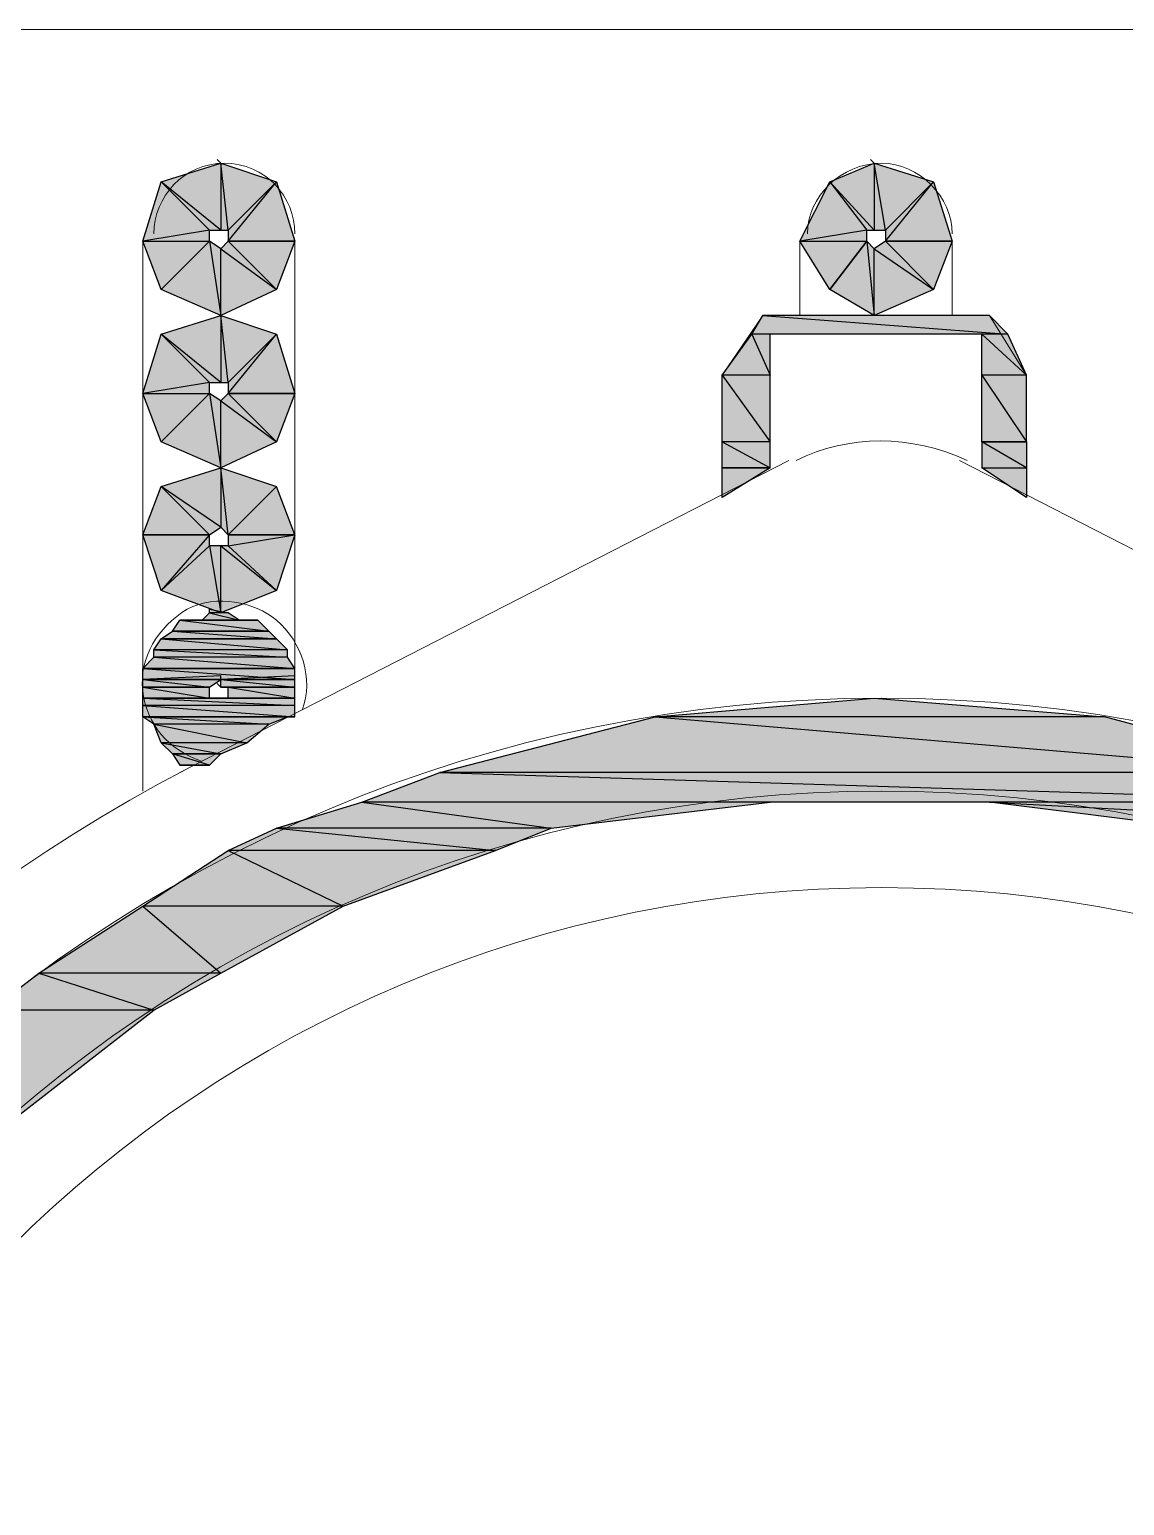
# Model space of a CAD drawing. Header units: millimetres. Extents: x 40 to 176, y -32 to 59.
# Drawn here: x 105.112 to 105.524, y 0.692 to 1.247 of the extents above; entities that cross this region are included whole.
import ezdxf

# ---------------------------------------------------------------- set-up
doc = ezdxf.new("R2010")
doc.units = ezdxf.units.MM
doc.layers.add('15 - Quadro de medição', color=6, linetype='Continuous')

msp = doc.modelspace()

# ---------------------------------------------------------------- hatches: boundary and pattern name
at = {"layer": '15 - Quadro de medição', "true_color": 0x000007}
h = msp.add_hatch(color=7, dxfattribs=at)
h.paths.add_polyline_path([(105.21219, 1.16728), (105.18705, 1.16728), (105.20521, 1.18963)])
h.paths.add_polyline_path([(105.18705, 1.16728), (105.20521, 1.18963), (105.18705, 1.17147)])
h.paths.add_polyline_path([(105.20521, 1.18963), (105.18705, 1.17147), (105.18426, 1.19661)])
h.paths.add_polyline_path([(105.18705, 1.17147), (105.18426, 1.19661), (105.18426, 1.17147)])
h.paths.add_polyline_path([(105.18426, 1.19661), (105.18426, 1.17147), (105.16191, 1.18963)])
h.paths.add_polyline_path([(105.18426, 1.17147), (105.16191, 1.18963), (105.18007, 1.17147)])
h.paths.add_polyline_path([(105.16191, 1.18963), (105.18007, 1.17147), (105.15492, 1.16728)])
h.paths.add_polyline_path([(105.18007, 1.17147), (105.15492, 1.16728), (105.18007, 1.16728)])
h.paths.add_polyline_path([(105.15492, 1.16728), (105.18007, 1.16728), (105.16191, 1.14912)])
h = msp.add_hatch(color=7, dxfattribs=at)
h.paths.add_polyline_path([(105.45942, 1.16728), (105.43428, 1.16728), (105.45243, 1.18963)])
h.paths.add_polyline_path([(105.43428, 1.16728), (105.45243, 1.18963), (105.43428, 1.17147)])
h.paths.add_polyline_path([(105.45243, 1.18963), (105.43428, 1.17147), (105.43009, 1.19661)])
h.paths.add_polyline_path([(105.43428, 1.17147), (105.43009, 1.19661), (105.43009, 1.17147)])
h.paths.add_polyline_path([(105.43009, 1.19661), (105.43009, 1.17147), (105.41332, 1.18963)])
h.paths.add_polyline_path([(105.43009, 1.17147), (105.41332, 1.18963), (105.42729, 1.17147)])
h.paths.add_polyline_path([(105.41332, 1.18963), (105.42729, 1.17147), (105.40215, 1.16728)])
h.paths.add_polyline_path([(105.42729, 1.17147), (105.40215, 1.16728), (105.42729, 1.16728)])
h.paths.add_polyline_path([(105.40215, 1.16728), (105.42729, 1.16728), (105.41332, 1.14912)])
h = msp.add_hatch(color=7, dxfattribs=at)
h.paths.add_polyline_path([(105.16191, 1.14912), (105.18007, 1.16728), (105.18426, 1.13934)])
h.paths.add_polyline_path([(105.18007, 1.16728), (105.18426, 1.13934), (105.18426, 1.16448)])
h.paths.add_polyline_path([(105.18426, 1.13934), (105.18426, 1.16448), (105.20521, 1.14912)])
h.paths.add_polyline_path([(105.18426, 1.16448), (105.20521, 1.14912), (105.18705, 1.16728)])
h.paths.add_polyline_path([(105.20521, 1.14912), (105.18705, 1.16728), (105.21219, 1.16728)])
h = msp.add_hatch(color=7, dxfattribs=at)
h.paths.add_polyline_path([(105.41332, 1.14912), (105.42729, 1.16728), (105.43009, 1.13934)])
h.paths.add_polyline_path([(105.42729, 1.16728), (105.43009, 1.13934), (105.43009, 1.16448)])
h.paths.add_polyline_path([(105.43009, 1.13934), (105.43009, 1.16448), (105.45243, 1.14912)])
h.paths.add_polyline_path([(105.43009, 1.16448), (105.45243, 1.14912), (105.43428, 1.16728)])
h.paths.add_polyline_path([(105.45243, 1.14912), (105.43428, 1.16728), (105.45942, 1.16728)])
h = msp.add_hatch(color=7, dxfattribs=at)
h.paths.add_polyline_path([(105.21219, 1.11001), (105.18705, 1.11001), (105.20521, 1.13236)])
h.paths.add_polyline_path([(105.18705, 1.11001), (105.20521, 1.13236), (105.18705, 1.1142)])
h.paths.add_polyline_path([(105.20521, 1.13236), (105.18705, 1.1142), (105.18426, 1.13934)])
h.paths.add_polyline_path([(105.18705, 1.1142), (105.18426, 1.13934), (105.18426, 1.1142)])
h.paths.add_polyline_path([(105.18426, 1.13934), (105.18426, 1.1142), (105.16191, 1.13236)])
h.paths.add_polyline_path([(105.18426, 1.1142), (105.16191, 1.13236), (105.18007, 1.1142)])
h.paths.add_polyline_path([(105.16191, 1.13236), (105.18007, 1.1142), (105.15492, 1.11001)])
h.paths.add_polyline_path([(105.18007, 1.1142), (105.15492, 1.11001), (105.18007, 1.11001)])
h.paths.add_polyline_path([(105.15492, 1.11001), (105.18007, 1.11001), (105.16191, 1.09185)])
h = msp.add_hatch(color=7, dxfattribs=at)
h.paths.add_polyline_path([(105.47339, 1.13934), (105.38818, 1.13934), (105.48037, 1.13236)])
h.paths.add_polyline_path([(105.38818, 1.13934), (105.48037, 1.13236), (105.38399, 1.13236)])
h = msp.add_hatch(color=7, dxfattribs=at)
h.paths.add_polyline_path([(105.39098, 1.13236), (105.38399, 1.13236), (105.39098, 1.11699)])
h.paths.add_polyline_path([(105.38399, 1.13236), (105.39098, 1.11699), (105.37282, 1.11699)])
h = msp.add_hatch(color=7, dxfattribs=at)
h.paths.add_polyline_path([(105.48037, 1.13236), (105.47059, 1.13236), (105.48735, 1.11699)])
h.paths.add_polyline_path([(105.47059, 1.13236), (105.48735, 1.11699), (105.47059, 1.11699)])
h = msp.add_hatch(color=7, dxfattribs=at)
h.paths.add_polyline_path([(105.39098, 1.11699), (105.37282, 1.11699), (105.39098, 1.09185)])
h.paths.add_polyline_path([(105.37282, 1.11699), (105.39098, 1.09185), (105.37282, 1.09185)])
h = msp.add_hatch(color=7, dxfattribs=at)
h.paths.add_polyline_path([(105.48735, 1.11699), (105.47059, 1.11699), (105.48735, 1.09185)])
h.paths.add_polyline_path([(105.47059, 1.11699), (105.48735, 1.09185), (105.47059, 1.09185)])
h = msp.add_hatch(color=7, dxfattribs=at)
h.paths.add_polyline_path([(105.16191, 1.09185), (105.18007, 1.11001), (105.18426, 1.08208)])
h.paths.add_polyline_path([(105.18007, 1.11001), (105.18426, 1.08208), (105.18426, 1.10722)])
h.paths.add_polyline_path([(105.18426, 1.08208), (105.18426, 1.10722), (105.20521, 1.09185)])
h.paths.add_polyline_path([(105.18426, 1.10722), (105.20521, 1.09185), (105.18705, 1.11001)])
h.paths.add_polyline_path([(105.20521, 1.09185), (105.18705, 1.11001), (105.21219, 1.11001)])
h = msp.add_hatch(color=7, dxfattribs=at)
h.paths.add_polyline_path([(105.39098, 1.09185), (105.37282, 1.09185), (105.39098, 1.08208)])
h.paths.add_polyline_path([(105.37282, 1.09185), (105.39098, 1.08208), (105.37282, 1.08208)])
h = msp.add_hatch(color=7, dxfattribs=at)
h.paths.add_polyline_path([(105.47059, 1.09185), (105.47059, 1.08208), (105.48735, 1.08208)])
h.paths.add_polyline_path([(105.47059, 1.08208), (105.48735, 1.08208), (105.48735, 1.0709)])
for points in [[(105.47059, 1.09185), (105.48735, 1.09185), (105.48735, 1.08208)], [(105.37282, 1.08208), (105.39098, 1.08208), (105.37282, 1.0709)], [(105.18705, 1.0276), (105.18007, 1.0276), (105.18007, 1.029)], [(105.43009, 0.99548), (105.51668, 0.98849), (105.34768, 0.98849)], [(105.1661, 0.97453), (105.18426, 0.97453), (105.18007, 0.97034)]]:
    msp.add_hatch(color=7, dxfattribs=at).paths.add_polyline_path(points)
h = msp.add_hatch(color=7, dxfattribs=at)
h.paths.add_polyline_path([(105.21219, 1.05693), (105.20521, 1.07509), (105.18705, 1.05693)])
h.paths.add_polyline_path([(105.20521, 1.07509), (105.18705, 1.05693), (105.18426, 1.08208)])
h.paths.add_polyline_path([(105.18705, 1.05693), (105.18426, 1.08208), (105.18426, 1.05973)])
h.paths.add_polyline_path([(105.18426, 1.08208), (105.18426, 1.05973), (105.16191, 1.07509)])
h.paths.add_polyline_path([(105.18426, 1.05973), (105.16191, 1.07509), (105.18007, 1.05693)])
h.paths.add_polyline_path([(105.16191, 1.07509), (105.18007, 1.05693), (105.15492, 1.05693)])
h = msp.add_hatch(color=7, dxfattribs=at)
h.paths.add_polyline_path([(105.15492, 1.05693), (105.18007, 1.05693), (105.16191, 1.03598)])
h.paths.add_polyline_path([(105.18007, 1.05693), (105.16191, 1.03598), (105.18007, 1.05274)])
h.paths.add_polyline_path([(105.16191, 1.03598), (105.18007, 1.05274), (105.18426, 1.0276)])
h.paths.add_polyline_path([(105.18007, 1.05274), (105.18426, 1.0276), (105.18426, 1.05274)])
h.paths.add_polyline_path([(105.18426, 1.0276), (105.18426, 1.05274), (105.20521, 1.03598)])
h.paths.add_polyline_path([(105.18426, 1.05274), (105.20521, 1.03598), (105.18705, 1.05274)])
h.paths.add_polyline_path([(105.20521, 1.03598), (105.18705, 1.05274), (105.21219, 1.05693)])
h.paths.add_polyline_path([(105.18705, 1.05274), (105.21219, 1.05693), (105.18705, 1.05693)])
h = msp.add_hatch(color=7, dxfattribs=at)
h.paths.add_polyline_path([(105.18705, 1.0276), (105.18007, 1.0276), (105.19124, 1.02481)])
h.paths.add_polyline_path([(105.18007, 1.0276), (105.19124, 1.02481), (105.17727, 1.02481)])
h.paths.add_polyline_path([(105.19124, 1.02481), (105.17727, 1.02481), (105.17308, 1.02481)])
h = msp.add_hatch(color=7, dxfattribs=at)
h.paths.add_polyline_path([(105.19822, 1.02481), (105.16889, 1.02481), (105.20241, 1.02062)])
h.paths.add_polyline_path([(105.16889, 1.02481), (105.20241, 1.02062), (105.1661, 1.02062)])
h.paths.add_polyline_path([(105.20241, 1.02062), (105.1661, 1.02062)])
h.paths.add_polyline_path([(105.1661, 1.02062), (105.20241, 1.02062), (105.20102, 1.02062)])
h = msp.add_hatch(color=7, dxfattribs=at)
h.paths.add_polyline_path([(105.19124, 1.02481), (105.17308, 1.02481), (105.19822, 1.02481)])
h.paths.add_polyline_path([(105.17308, 1.02481), (105.19822, 1.02481), (105.16889, 1.02481)])
h.paths.add_polyline_path([(105.19822, 1.02481), (105.16889, 1.02481)])
h.paths.add_polyline_path([(105.16889, 1.02481), (105.19822, 1.02481)])
h = msp.add_hatch(color=7, dxfattribs=at)
h.paths.add_polyline_path([(105.20521, 1.01783), (105.16191, 1.01783), (105.2094, 1.01363)])
h.paths.add_polyline_path([(105.16191, 1.01783), (105.2094, 1.01363), (105.15911, 1.01363)])
h = msp.add_hatch(color=7, dxfattribs=at)
h.paths.add_polyline_path([(105.20241, 1.02062), (105.1661, 1.02062), (105.20521, 1.01783)])
h.paths.add_polyline_path([(105.1661, 1.02062), (105.20521, 1.01783), (105.16191, 1.01783)])
h.paths.add_polyline_path([(105.20521, 1.01783), (105.16191, 1.01783)])
h.paths.add_polyline_path([(105.16191, 1.01783), (105.20521, 1.01783)])
h = msp.add_hatch(color=7, dxfattribs=at)
h.paths.add_polyline_path([(105.2094, 1.01084), (105.15911, 1.01084), (105.21219, 1.00665)])
h.paths.add_polyline_path([(105.15911, 1.01084), (105.21219, 1.00665), (105.15492, 1.00665)])
h.paths.add_polyline_path([(105.21219, 1.00665), (105.15492, 1.00665)])
h.paths.add_polyline_path([(105.15492, 1.00665), (105.21219, 1.00665)])
h = msp.add_hatch(color=7, dxfattribs=at)
h.paths.add_polyline_path([(105.2094, 1.01363), (105.15911, 1.01363), (105.2094, 1.01084)])
h.paths.add_polyline_path([(105.15911, 1.01363), (105.2094, 1.01084), (105.15911, 1.01084)])
h = msp.add_hatch(color=7, dxfattribs=at)
h.paths.add_polyline_path([(105.21219, 1.00665), (105.15492, 1.00665), (105.21219, 1.00246)])
h.paths.add_polyline_path([(105.15492, 1.00665), (105.21219, 1.00246), (105.15492, 1.00246)])
h = msp.add_hatch(color=7, dxfattribs=at)
h.paths.add_polyline_path([(105.15492, 1.00246), (105.18426, 1.00246), (105.18426, 1.00386)])
h.paths.add_polyline_path([(105.18426, 1.00246), (105.18426, 1.00386), (105.15492, 1.00246)])
h = msp.add_hatch(color=7, dxfattribs=at)
h.paths.add_polyline_path([(105.18426, 1.00246), (105.15492, 1.00246), (105.18007, 0.99967)])
h.paths.add_polyline_path([(105.15492, 1.00246), (105.18007, 0.99967), (105.15492, 0.99967)])
h = msp.add_hatch(color=7, dxfattribs=at)
h.paths.add_polyline_path([(105.18007, 0.99967), (105.15492, 0.99967), (105.18007, 0.99548)])
h.paths.add_polyline_path([(105.15492, 0.99967), (105.18007, 0.99548), (105.15492, 0.99548)])
h = msp.add_hatch(color=7, dxfattribs=at)
h.paths.add_polyline_path([(105.18426, 1.00246), (105.21219, 1.00246), (105.21219, 1.00386)])
h.paths.add_polyline_path([(105.21219, 1.00246), (105.21219, 1.00386), (105.18426, 1.00246)])
h.paths.add_polyline_path([(105.21219, 1.00246), (105.18426, 1.00246)])
h.paths.add_polyline_path([(105.18426, 1.00246), (105.21219, 1.00246), (105.21219, 1.00386)])
h = msp.add_hatch(color=7, dxfattribs=at)
h.paths.add_polyline_path([(105.21219, 1.00246), (105.18426, 1.00246), (105.21219, 0.99967)])
h.paths.add_polyline_path([(105.18426, 1.00246), (105.21219, 0.99967), (105.18426, 0.99967)])
h = msp.add_hatch(color=7, dxfattribs=at)
h.paths.add_polyline_path([(105.21219, 0.99967), (105.18705, 0.99967), (105.21219, 0.99548)])
h.paths.add_polyline_path([(105.18705, 0.99967), (105.21219, 0.99548), (105.18705, 0.99548)])
h = msp.add_hatch(color=7, dxfattribs=at)
h.paths.add_polyline_path([(105.18426, 0.99548), (105.15492, 0.99548)])
h.paths.add_polyline_path([(105.18426, 0.99548), (105.15492, 0.99548), (105.18007, 0.99548)])
h = msp.add_hatch(color=7, dxfattribs=at)
h.paths.add_polyline_path([(105.21219, 0.99548), (105.15492, 0.99548), (105.21219, 0.99268)])
h.paths.add_polyline_path([(105.15492, 0.99548), (105.21219, 0.99268), (105.15492, 0.99268)])
h = msp.add_hatch(color=7, dxfattribs=at)
h.paths.add_polyline_path([(105.21219, 0.99268), (105.15492, 0.99268), (105.21219, 0.98849)])
h.paths.add_polyline_path([(105.15492, 0.99268), (105.21219, 0.98849), (105.15492, 0.98849)])
h = msp.add_hatch(color=7, dxfattribs=at)
h.paths.add_polyline_path([(105.2094, 0.98849), (105.15492, 0.98849)])
h.paths.add_polyline_path([(105.2094, 0.98849), (105.15492, 0.98849), (105.21219, 0.98849)])
h = msp.add_hatch(color=7, dxfattribs=at)
h.paths.add_polyline_path([(105.2094, 0.98849), (105.15492, 0.98849), (105.20241, 0.9857)])
h.paths.add_polyline_path([(105.15492, 0.98849), (105.20241, 0.9857), (105.15911, 0.9857)])
h = msp.add_hatch(color=7, dxfattribs=at)
h.paths.add_polyline_path([(105.51668, 0.98849), (105.34768, 0.98849), (105.5949, 0.96754)])
h.paths.add_polyline_path([(105.34768, 0.98849), (105.5949, 0.96754), (105.26667, 0.96754)])
h = msp.add_hatch(color=7, dxfattribs=at)
h.paths.add_polyline_path([(105.20241, 0.9857), (105.15911, 0.9857), (105.19403, 0.97872)])
h.paths.add_polyline_path([(105.15911, 0.9857), (105.19403, 0.97872), (105.16191, 0.97872)])
h = msp.add_hatch(color=7, dxfattribs=at)
h.paths.add_polyline_path([(105.19403, 0.97872), (105.16191, 0.97872), (105.18426, 0.97453)])
h.paths.add_polyline_path([(105.16191, 0.97872), (105.18426, 0.97453), (105.1661, 0.97453)])
h = msp.add_hatch(color=7, dxfattribs=at)
h.paths.add_polyline_path([(105.1661, 0.97453), (105.16889, 0.97034), (105.18007, 0.97034)])
h.paths.add_polyline_path([(105.16889, 0.97034), (105.18007, 0.97034), (105.17727, 0.97034)])
h = msp.add_hatch(color=7, dxfattribs=at)
h.paths.add_polyline_path([(105.5949, 0.96754), (105.26667, 0.96754), (105.62424, 0.95637)])
h.paths.add_polyline_path([(105.26667, 0.96754), (105.62424, 0.95637), (105.23733, 0.95637)])
h = msp.add_hatch(color=7, dxfattribs=at)
h.paths.add_polyline_path([(105.39098, 0.95637), (105.23733, 0.95637), (105.30857, 0.94659)])
h.paths.add_polyline_path([(105.23733, 0.95637), (105.30857, 0.94659), (105.20521, 0.94659)])
h = msp.add_hatch(color=7, dxfattribs=at)
h.paths.add_polyline_path([(105.62424, 0.95637), (105.47339, 0.95637), (105.65636, 0.94659)])
h.paths.add_polyline_path([(105.47339, 0.95637), (105.65636, 0.94659), (105.5516, 0.94659)])
h = msp.add_hatch(color=7, dxfattribs=at)
h.paths.add_polyline_path([(105.30857, 0.94659), (105.20521, 0.94659), (105.28762, 0.93821)])
h.paths.add_polyline_path([(105.20521, 0.94659), (105.28762, 0.93821), (105.18705, 0.93821)])
h = msp.add_hatch(color=7, dxfattribs=at)
h.paths.add_polyline_path([(105.28762, 0.93821), (105.18705, 0.93821), (105.23035, 0.91726)])
h.paths.add_polyline_path([(105.18705, 0.93821), (105.23035, 0.91726), (105.15492, 0.91726)])
h = msp.add_hatch(color=7, dxfattribs=at)
h.paths.add_polyline_path([(105.23035, 0.91726), (105.15492, 0.91726), (105.18426, 0.89212)])
h.paths.add_polyline_path([(105.15492, 0.91726), (105.18426, 0.89212), (105.11582, 0.89212)])
h = msp.add_hatch(color=7, dxfattribs=at)
h.paths.add_polyline_path([(105.18426, 0.89212), (105.11582, 0.89212), (105.15911, 0.87815)])
h.paths.add_polyline_path([(105.11582, 0.89212), (105.15911, 0.87815), (105.09766, 0.87815)])
h = msp.add_hatch(color=7, dxfattribs=at)
h.paths.add_polyline_path([(105.15911, 0.87815), (105.09766, 0.87815), (105.10883, 0.83904)])
h.paths.add_polyline_path([(105.09766, 0.87815), (105.10883, 0.83904), (105.05156, 0.83904)])

# ---------------------------------------------------------------- linework, layer by layer
at = {"layer": '15 - Quadro de medição', "color": 7, "linetype": 'Continuous', "lineweight": 20, "true_color": 0x000007}
for points in [[(104.57248, 1.24689), (106.28909, 1.24689), (106.28909, -2.31903), (104.56549, -2.31903), (104.5641, -2.31763), (104.50124, -2.31903)], [(104.58644, 1.24689), (106.26674, 1.24689), (106.26674, 1.24689)], [(105.18426, 1.19661), (105.18286, 1.19801), (105.18286, 1.19801)], [(105.43009, 1.19661), (105.42869, 1.19801), (105.42869, 1.19801)], [(105.15492, 0.96056), (105.15492, 1.16728), (105.15492, 1.16728)], [(105.21219, 1.16728), (105.21219, 0.98849), (105.21219, 0.98849)], [(105.40215, 1.16728), (105.40215, 1.13934), (105.40215, 1.13934)], [(105.45942, 1.13934), (105.45942, 1.16728), (105.45942, 1.16728)], [(105.48735, 1.0709), (105.48735, 1.11699), (105.47339, 1.13934), (105.43009, 1.13934), (105.38818, 1.13934), (105.37282, 1.11699), (105.37282, 1.0709)], [(105.47059, 1.08208), (105.47059, 1.09185), (105.47059, 1.13236), (105.43009, 1.13236), (105.39098, 1.13236), (105.39098, 1.09185), (105.39098, 1.08208)], [(105.39796, 1.08487), (105.16889, 0.96754), (105.16889, 0.96754)], [(105.69128, 0.96754), (105.46221, 1.08487), (105.46221, 1.08487)], [(105.18426, 0.99967), (105.18286, 1.00106), (105.18286, 1.00106)]]:
    msp.add_lwpolyline(points, dxfattribs=at)
at = {"layer": '15 - Quadro de medição', "color": 7, "linetype": 'Continuous', "lineweight": -2, "true_color": 0x000007}
for points in [[(105.18426, 1.19661), (105.18426, 1.17147), (105.16191, 1.18963)], [(105.20521, 1.18963), (105.18705, 1.17147), (105.18426, 1.19661)], [(105.18705, 1.17147), (105.18426, 1.19661), (105.18426, 1.17147)], [(105.43009, 1.19661), (105.43009, 1.17147), (105.41332, 1.18963)], [(105.45243, 1.18963), (105.43428, 1.17147), (105.43009, 1.19661)], [(105.43428, 1.17147), (105.43009, 1.19661), (105.43009, 1.17147)], [(105.16191, 1.18963), (105.18007, 1.17147), (105.15492, 1.16728)], [(105.18426, 1.17147), (105.16191, 1.18963), (105.18007, 1.17147)], [(105.21219, 1.16728), (105.18705, 1.16728), (105.20521, 1.18963)], [(105.18705, 1.16728), (105.20521, 1.18963), (105.18705, 1.17147)], [(105.41332, 1.18963), (105.42729, 1.17147), (105.40215, 1.16728)], [(105.43009, 1.17147), (105.41332, 1.18963), (105.42729, 1.17147)], [(105.45942, 1.16728), (105.43428, 1.16728), (105.45243, 1.18963)], [(105.43428, 1.16728), (105.45243, 1.18963), (105.43428, 1.17147)], [(105.18007, 1.17147), (105.15492, 1.16728), (105.18007, 1.16728)], [(105.42729, 1.17147), (105.40215, 1.16728), (105.42729, 1.16728)], [(105.15492, 1.16728), (105.18007, 1.16728), (105.16191, 1.14912)], [(105.16191, 1.14912), (105.18007, 1.16728), (105.18426, 1.13934)], [(105.18007, 1.16728), (105.18426, 1.13934), (105.18426, 1.16448)], [(105.18426, 1.16448), (105.20521, 1.14912), (105.18705, 1.16728)], [(105.20521, 1.14912), (105.18705, 1.16728), (105.21219, 1.16728)], [(105.40215, 1.16728), (105.42729, 1.16728), (105.41332, 1.14912)], [(105.41332, 1.14912), (105.42729, 1.16728), (105.43009, 1.13934)], [(105.42729, 1.16728), (105.43009, 1.13934), (105.43009, 1.16448)], [(105.43009, 1.16448), (105.45243, 1.14912), (105.43428, 1.16728)], [(105.45243, 1.14912), (105.43428, 1.16728), (105.45942, 1.16728)], [(105.18426, 1.13934), (105.18426, 1.16448), (105.20521, 1.14912)], [(105.43009, 1.13934), (105.43009, 1.16448), (105.45243, 1.14912)], [(105.18426, 1.13934), (105.18426, 1.1142), (105.16191, 1.13236)], [(105.20521, 1.13236), (105.18705, 1.1142), (105.18426, 1.13934)], [(105.18705, 1.1142), (105.18426, 1.13934), (105.18426, 1.1142)], [(105.38818, 1.13934), (105.48037, 1.13236), (105.38399, 1.13236)], [(105.47339, 1.13934), (105.38818, 1.13934), (105.48037, 1.13236)], [(105.16191, 1.13236), (105.18007, 1.1142), (105.15492, 1.11001)], [(105.18426, 1.1142), (105.16191, 1.13236), (105.18007, 1.1142)], [(105.21219, 1.11001), (105.18705, 1.11001), (105.20521, 1.13236)], [(105.18705, 1.11001), (105.20521, 1.13236), (105.18705, 1.1142)], [(105.38399, 1.13236), (105.39098, 1.11699), (105.37282, 1.11699)], [(105.39098, 1.13236), (105.38399, 1.13236), (105.39098, 1.11699)], [(105.48037, 1.13236), (105.47059, 1.13236), (105.48735, 1.11699)], [(105.47059, 1.13236), (105.48735, 1.11699), (105.47059, 1.11699)], [(105.39098, 1.11699), (105.37282, 1.11699), (105.39098, 1.09185)], [(105.37282, 1.11699), (105.39098, 1.09185), (105.37282, 1.09185)], [(105.48735, 1.11699), (105.47059, 1.11699), (105.48735, 1.09185)], [(105.47059, 1.11699), (105.48735, 1.09185), (105.47059, 1.09185)], [(105.18007, 1.1142), (105.15492, 1.11001), (105.18007, 1.11001)], [(105.15492, 1.11001), (105.18007, 1.11001), (105.16191, 1.09185)], [(105.16191, 1.09185), (105.18007, 1.11001), (105.18426, 1.08208)], [(105.18007, 1.11001), (105.18426, 1.08208), (105.18426, 1.10722)], [(105.18426, 1.10722), (105.20521, 1.09185), (105.18705, 1.11001)], [(105.20521, 1.09185), (105.18705, 1.11001), (105.21219, 1.11001)], [(105.18426, 1.08208), (105.18426, 1.10722), (105.20521, 1.09185)], [(105.39098, 1.09185), (105.37282, 1.09185), (105.39098, 1.08208)], [(105.37282, 1.09185), (105.39098, 1.08208), (105.37282, 1.08208)], [(105.47059, 1.09185), (105.47059, 1.08208), (105.48735, 1.08208)], [(105.47059, 1.09185), (105.48735, 1.09185), (105.48735, 1.08208)], [(105.18426, 1.08208), (105.18426, 1.05973), (105.16191, 1.07509)], [(105.20521, 1.07509), (105.18705, 1.05693), (105.18426, 1.08208)], [(105.18705, 1.05693), (105.18426, 1.08208), (105.18426, 1.05973)], [(105.37282, 1.08208), (105.39098, 1.08208), (105.37282, 1.0709)], [(105.47059, 1.08208), (105.48735, 1.08208), (105.48735, 1.0709)], [(105.16191, 1.07509), (105.18007, 1.05693), (105.15492, 1.05693)], [(105.18426, 1.05973), (105.16191, 1.07509), (105.18007, 1.05693)], [(105.21219, 1.05693), (105.20521, 1.07509), (105.18705, 1.05693)], [(105.15492, 1.05693), (105.18007, 1.05693), (105.16191, 1.03598)], [(105.18007, 1.05693), (105.16191, 1.03598), (105.18007, 1.05274)], [(105.20521, 1.03598), (105.18705, 1.05274), (105.21219, 1.05693)], [(105.18705, 1.05274), (105.21219, 1.05693), (105.18705, 1.05693)], [(105.16191, 1.03598), (105.18007, 1.05274), (105.18426, 1.0276)], [(105.18007, 1.05274), (105.18426, 1.0276), (105.18426, 1.05274)], [(105.18426, 1.0276), (105.18426, 1.05274), (105.20521, 1.03598)], [(105.18426, 1.05274), (105.20521, 1.03598), (105.18705, 1.05274)], [(105.18007, 1.0276), (105.19124, 1.02481), (105.17727, 1.02481)], [(105.18705, 1.0276), (105.18007, 1.0276), (105.18007, 1.029)], [(105.18705, 1.0276), (105.18007, 1.0276), (105.19124, 1.02481)], [(105.16889, 1.02481), (105.20241, 1.02062), (105.1661, 1.02062)], [(105.17308, 1.02481), (105.19822, 1.02481), (105.16889, 1.02481)], [(105.19822, 1.02481), (105.16889, 1.02481)], [(105.16889, 1.02481), (105.19822, 1.02481), (105.19822, 1.02481)], [(105.19822, 1.02481), (105.16889, 1.02481), (105.20241, 1.02062)], [(105.19124, 1.02481), (105.17727, 1.02481), (105.17308, 1.02481)], [(105.19124, 1.02481), (105.17308, 1.02481), (105.19822, 1.02481)], [(105.17727, 1.02481), (105.19124, 1.02481), (105.19124, 1.02481)], [(105.16191, 1.01783), (105.2094, 1.01363), (105.15911, 1.01363)], [(105.1661, 1.02062), (105.20521, 1.01783), (105.16191, 1.01783)], [(105.20521, 1.01783), (105.16191, 1.01783)], [(105.16191, 1.01783), (105.20521, 1.01783), (105.20521, 1.01783)], [(105.20521, 1.01783), (105.16191, 1.01783), (105.2094, 1.01363)], [(105.20241, 1.02062), (105.1661, 1.02062)], [(105.1661, 1.02062), (105.20241, 1.02062), (105.20102, 1.02062)], [(105.20241, 1.02062), (105.1661, 1.02062), (105.20521, 1.01783)], [(105.15911, 1.01084), (105.21219, 1.00665), (105.15492, 1.00665)], [(105.2094, 1.01363), (105.15911, 1.01363), (105.2094, 1.01084)], [(105.15911, 1.01363), (105.2094, 1.01084), (105.15911, 1.01084)], [(105.2094, 1.01084), (105.15911, 1.01084), (105.21219, 1.00665)], [(105.21219, 1.00665), (105.15492, 1.00665)], [(105.15492, 1.00665), (105.21219, 1.00665), (105.21219, 1.00665)], [(105.21219, 1.00665), (105.15492, 1.00665), (105.21219, 1.00246)], [(105.15492, 1.00665), (105.21219, 1.00246), (105.15492, 1.00246)], [(105.15492, 1.00246), (105.18426, 1.00246), (105.18426, 1.00386)], [(105.18426, 1.00246), (105.18426, 1.00386), (105.15492, 1.00246)], [(105.18426, 1.00246), (105.15492, 1.00246), (105.18007, 0.99967)], [(105.15492, 1.00246), (105.18007, 0.99967), (105.15492, 0.99967)], [(105.15492, 0.99967), (105.18007, 0.99967), (105.18007, 0.99967)], [(105.18007, 0.99967), (105.18007, 0.99967), (105.15492, 0.99967)], [(105.15492, 0.99967), (105.18007, 0.99967), (105.18007, 0.99967)], [(105.18007, 0.99967), (105.18007, 0.99967), (105.15492, 0.99967)], [(105.18007, 0.99967), (105.15492, 0.99967)], [(105.15492, 0.99967), (105.18007, 0.99967), (105.18007, 0.99967)], [(105.15492, 0.99967), (105.18007, 0.99967), (105.18007, 0.99967)], [(105.18007, 0.99967), (105.18007, 0.99967), (105.15492, 0.99967)], [(105.15492, 0.99967), (105.18007, 0.99967), (105.18007, 0.99967)], [(105.18007, 0.99967), (105.18007, 0.99967), (105.15492, 0.99967)], [(105.15492, 0.99967), (105.18007, 0.99967), (105.18007, 0.99967)], [(105.18007, 0.99967), (105.18007, 0.99967), (105.15492, 0.99967)], [(105.15492, 0.99967), (105.18007, 0.99967), (105.18007, 0.99967)], [(105.18007, 0.99967), (105.18007, 0.99967), (105.15492, 0.99967)], [(105.18007, 0.99967), (105.15492, 0.99967), (105.18007, 0.99548)], [(105.15492, 0.99967), (105.18007, 0.99548), (105.15492, 0.99548)], [(105.18426, 1.00246), (105.21219, 1.00246), (105.21219, 1.00386)], [(105.21219, 1.00246), (105.21219, 1.00386), (105.18426, 1.00246)], [(105.18426, 1.00246), (105.21219, 1.00246), (105.21219, 1.00386)], [(105.21219, 1.00246), (105.18426, 1.00246)], [(105.21219, 1.00246), (105.18426, 1.00246), (105.21219, 0.99967)], [(105.18426, 1.00246), (105.21219, 0.99967), (105.18426, 0.99967)], [(105.21219, 0.99967), (105.18426, 0.99967)], [(105.18426, 0.99967), (105.21219, 0.99967), (105.18705, 0.99967)], [(105.18705, 0.99967), (105.21219, 0.99967), (105.21219, 0.99967)], [(105.21219, 0.99967), (105.21219, 0.99967), (105.18705, 0.99967)], [(105.18705, 0.99967), (105.21219, 0.99967), (105.21219, 0.99967)], [(105.21219, 0.99967), (105.21219, 0.99967), (105.18705, 0.99967)], [(105.18705, 0.99967), (105.21219, 0.99967), (105.21219, 0.99967)], [(105.21219, 0.99967), (105.21219, 0.99967), (105.18705, 0.99967)], [(105.18705, 0.99967), (105.21219, 0.99967), (105.21219, 0.99967)], [(105.21219, 0.99967), (105.21219, 0.99967), (105.18705, 0.99967)], [(105.18705, 0.99967), (105.21219, 0.99967), (105.21219, 0.99967)], [(105.21219, 0.99967), (105.21219, 0.99967), (105.18705, 0.99967)], [(105.21219, 0.99967), (105.18705, 0.99967), (105.21219, 0.99548)], [(105.18705, 0.99967), (105.21219, 0.99548), (105.18705, 0.99548)], [(105.15492, 0.99548), (105.18007, 0.99548), (105.18007, 0.99548)], [(105.18007, 0.99548), (105.18007, 0.99548), (105.15492, 0.99548)], [(105.15492, 0.99548), (105.18007, 0.99548), (105.18007, 0.99548)], [(105.18007, 0.99548), (105.18007, 0.99548), (105.15492, 0.99548)], [(105.15492, 0.99548), (105.18007, 0.99548), (105.18007, 0.99548)], [(105.18007, 0.99548), (105.18007, 0.99548), (105.15492, 0.99548)], [(105.15492, 0.99548), (105.18007, 0.99548), (105.18007, 0.99548)], [(105.18007, 0.99548), (105.18007, 0.99548), (105.15492, 0.99548)], [(105.15492, 0.99548), (105.18007, 0.99548), (105.18007, 0.99548)], [(105.18007, 0.99548), (105.18007, 0.99548), (105.15492, 0.99548)], [(105.18426, 0.99548), (105.18426, 0.99548), (105.15492, 0.99548)], [(105.18426, 0.99548), (105.15492, 0.99548), (105.18007, 0.99548)], [(105.15492, 0.99548), (105.18426, 0.99548), (105.18426, 0.99548)], [(105.18426, 0.99548), (105.18426, 0.99548), (105.15492, 0.99548)], [(105.15492, 0.99548), (105.18426, 0.99548), (105.18426, 0.99548)], [(105.18426, 0.99548), (105.18426, 0.99548), (105.15492, 0.99548)], [(105.21219, 0.99548), (105.15492, 0.99548), (105.21219, 0.99268)], [(105.15492, 0.99548), (105.21219, 0.99268), (105.15492, 0.99268)], [(105.18705, 0.99548), (105.21219, 0.99548), (105.18426, 0.99548)], [(105.18426, 0.99548), (105.21219, 0.99548), (105.21219, 0.99548)], [(105.21219, 0.99548), (105.21219, 0.99548), (105.18426, 0.99548)], [(105.18426, 0.99548), (105.21219, 0.99548), (105.21219, 0.99548)], [(105.21219, 0.99548), (105.21219, 0.99548), (105.18426, 0.99548)], [(105.21219, 0.99548), (105.18426, 0.99548)], [(105.18426, 0.99548), (105.21219, 0.99548), (105.21219, 0.99548)], [(105.18705, 0.99548), (105.21219, 0.99548), (105.21219, 0.99548)], [(105.21219, 0.99548), (105.21219, 0.99548), (105.18705, 0.99548)], [(105.18705, 0.99548), (105.21219, 0.99548), (105.21219, 0.99548)], [(105.21219, 0.99548), (105.21219, 0.99548), (105.18705, 0.99548)], [(105.18705, 0.99548), (105.21219, 0.99548), (105.21219, 0.99548)], [(105.21219, 0.99548), (105.21219, 0.99548), (105.18705, 0.99548)], [(105.18705, 0.99548), (105.21219, 0.99548), (105.21219, 0.99548)], [(105.21219, 0.99548), (105.21219, 0.99548), (105.18705, 0.99548)], [(105.21219, 0.99548), (105.18705, 0.99548)], [(105.43009, 0.99548), (105.51668, 0.98849), (105.34768, 0.98849)], [(105.21219, 0.99268), (105.15492, 0.99268), (105.21219, 0.98849)], [(105.15492, 0.99268), (105.21219, 0.98849), (105.15492, 0.98849)], [(105.2094, 0.98849), (105.2094, 0.98849), (105.15492, 0.98849)], [(105.2094, 0.98849), (105.15492, 0.98849), (105.21219, 0.98849)], [(105.2094, 0.98849), (105.15492, 0.98849), (105.20241, 0.9857)], [(105.15492, 0.98849), (105.20241, 0.9857), (105.15911, 0.9857)], [(105.34768, 0.98849), (105.5949, 0.96754), (105.26667, 0.96754)], [(105.51668, 0.98849), (105.34768, 0.98849), (105.5949, 0.96754)], [(105.20241, 0.9857), (105.15911, 0.9857), (105.19403, 0.97872)], [(105.15911, 0.9857), (105.19403, 0.97872), (105.16191, 0.97872)], [(105.19403, 0.97872), (105.16191, 0.97872), (105.18426, 0.97453)], [(105.16191, 0.97872), (105.18426, 0.97453), (105.1661, 0.97453)], [(105.1661, 0.97453), (105.16889, 0.97034), (105.18007, 0.97034)], [(105.1661, 0.97453), (105.18426, 0.97453), (105.18007, 0.97034)], [(105.16889, 0.97034), (105.18007, 0.97034), (105.17727, 0.97034)], [(105.26667, 0.96754), (105.62424, 0.95637), (105.23733, 0.95637)], [(105.5949, 0.96754), (105.26667, 0.96754), (105.62424, 0.95637)], [(105.23733, 0.95637), (105.30857, 0.94659), (105.20521, 0.94659)], [(105.39098, 0.95637), (105.23733, 0.95637), (105.30857, 0.94659)], [(105.62424, 0.95637), (105.47339, 0.95637), (105.65636, 0.94659)], [(105.47339, 0.95637), (105.65636, 0.94659), (105.5516, 0.94659)], [(105.20521, 0.94659), (105.28762, 0.93821), (105.18705, 0.93821)], [(105.30857, 0.94659), (105.20521, 0.94659), (105.28762, 0.93821)], [(105.18705, 0.93821), (105.23035, 0.91726), (105.15492, 0.91726)], [(105.28762, 0.93821), (105.18705, 0.93821), (105.23035, 0.91726)], [(105.15492, 0.91726), (105.18426, 0.89212), (105.11582, 0.89212)], [(105.23035, 0.91726), (105.15492, 0.91726), (105.18426, 0.89212)], [(105.11582, 0.89212), (105.15911, 0.87815), (105.09766, 0.87815)], [(105.18426, 0.89212), (105.11582, 0.89212), (105.15911, 0.87815)], [(105.15911, 0.87815), (105.09766, 0.87815), (105.10883, 0.83904)]]:
    msp.add_lwpolyline(points, close=True, dxfattribs=at)
at = {"layer": '15 - Quadro de medição', "color": 7, "linetype": 'Continuous', "lineweight": 20, "true_color": 0x000007}
for points in [[(105.18565, 1.19661), (105.17029, 1.19661), (105.15911, 1.18404), (105.15911, 1.17007)], [(105.21219, 1.17007), (105.21219, 1.18404), (105.20102, 1.19661), (105.18565, 1.19661)], [(105.43288, 1.19661), (105.41751, 1.19661), (105.40494, 1.18404), (105.40494, 1.17007)], [(105.45942, 1.17007), (105.45942, 1.18404), (105.44685, 1.19661), (105.43288, 1.19661)], [(105.465, 1.08487), (105.44405, 1.09465), (105.42031, 1.09465), (105.40075, 1.08487)]]:
    msp.add_open_spline(points, degree=3, dxfattribs=at)
for points in [[(105.21498, 0.99129), (105.21918, 1.00246), (105.21498, 1.01643), (105.20521, 1.02481), (105.20521, 1.02481), (105.19683, 1.03179), (105.18286, 1.03459), (105.17169, 1.029), (105.17169, 1.029), (105.16051, 1.02202), (105.15353, 1.01084), (105.15492, 0.99827), (105.15492, 0.99827), (105.15632, 0.9857), (105.1647, 0.97592), (105.17727, 0.97173)], [(105.96644, 0.46192), (105.96644, 0.75663), (105.7276, 0.99548), (105.43288, 0.99548), (105.43288, 0.99548), (105.13677, 0.99548), (104.89792, 0.75663), (104.89792, 0.46192), (104.89792, 0.46192), (104.89792, 0.1658), (105.13677, -0.07304), (105.43288, -0.07304), (105.43288, -0.07304), (105.7276, -0.07304), (105.96644, 0.1658), (105.96644, 0.46192)], [(105.17169, 0.96894), (104.93703, 0.84742), (104.81551, 0.58343), (104.87837, 0.32643), (104.87837, 0.32643), (104.93982, 0.07082), (105.16889, -0.10936), (105.43288, -0.10936), (105.43288, -0.10936), (105.69547, -0.10936), (105.92454, 0.07082), (105.986, 0.32643), (105.986, 0.32643), (106.04885, 0.58343), (105.92733, 0.84742), (105.69407, 0.96894)], [(105.93152, 0.46192), (105.93152, 0.73708), (105.70804, 0.96056), (105.43288, 0.96056), (105.43288, 0.96056), (105.15632, 0.96056), (104.93424, 0.73708), (104.93424, 0.46192), (104.93424, 0.46192), (104.93424, 0.18536), (105.15632, -0.03673), (105.43288, -0.03673), (105.43288, -0.03673), (105.70804, -0.03673), (105.93152, 0.18536), (105.93152, 0.46192)], [(105.89521, 0.46192), (105.89521, 0.71752), (105.68849, 0.92424), (105.43288, 0.92424), (105.43288, 0.92424), (105.17727, 0.92424), (104.96916, 0.71752), (104.96916, 0.46192), (104.96916, 0.46192), (104.96916, 0.20631), (105.17727, -0.00181), (105.43288, -0.00181), (105.43288, -0.00181), (105.68849, -0.00181), (105.89521, 0.20631), (105.89521, 0.46192)]]:
    msp.add_open_spline(points, degree=3, knots=[0, 0, 0, 0, 0.0625, 0.0625, 0.0625, 0.062501, 0.125, 0.125, 0.125, 0.125001, 0.1875, 0.1875, 0.1875, 0.187501, 1, 1, 1, 1], dxfattribs=at)

doc.saveas('drawing.dxf')
